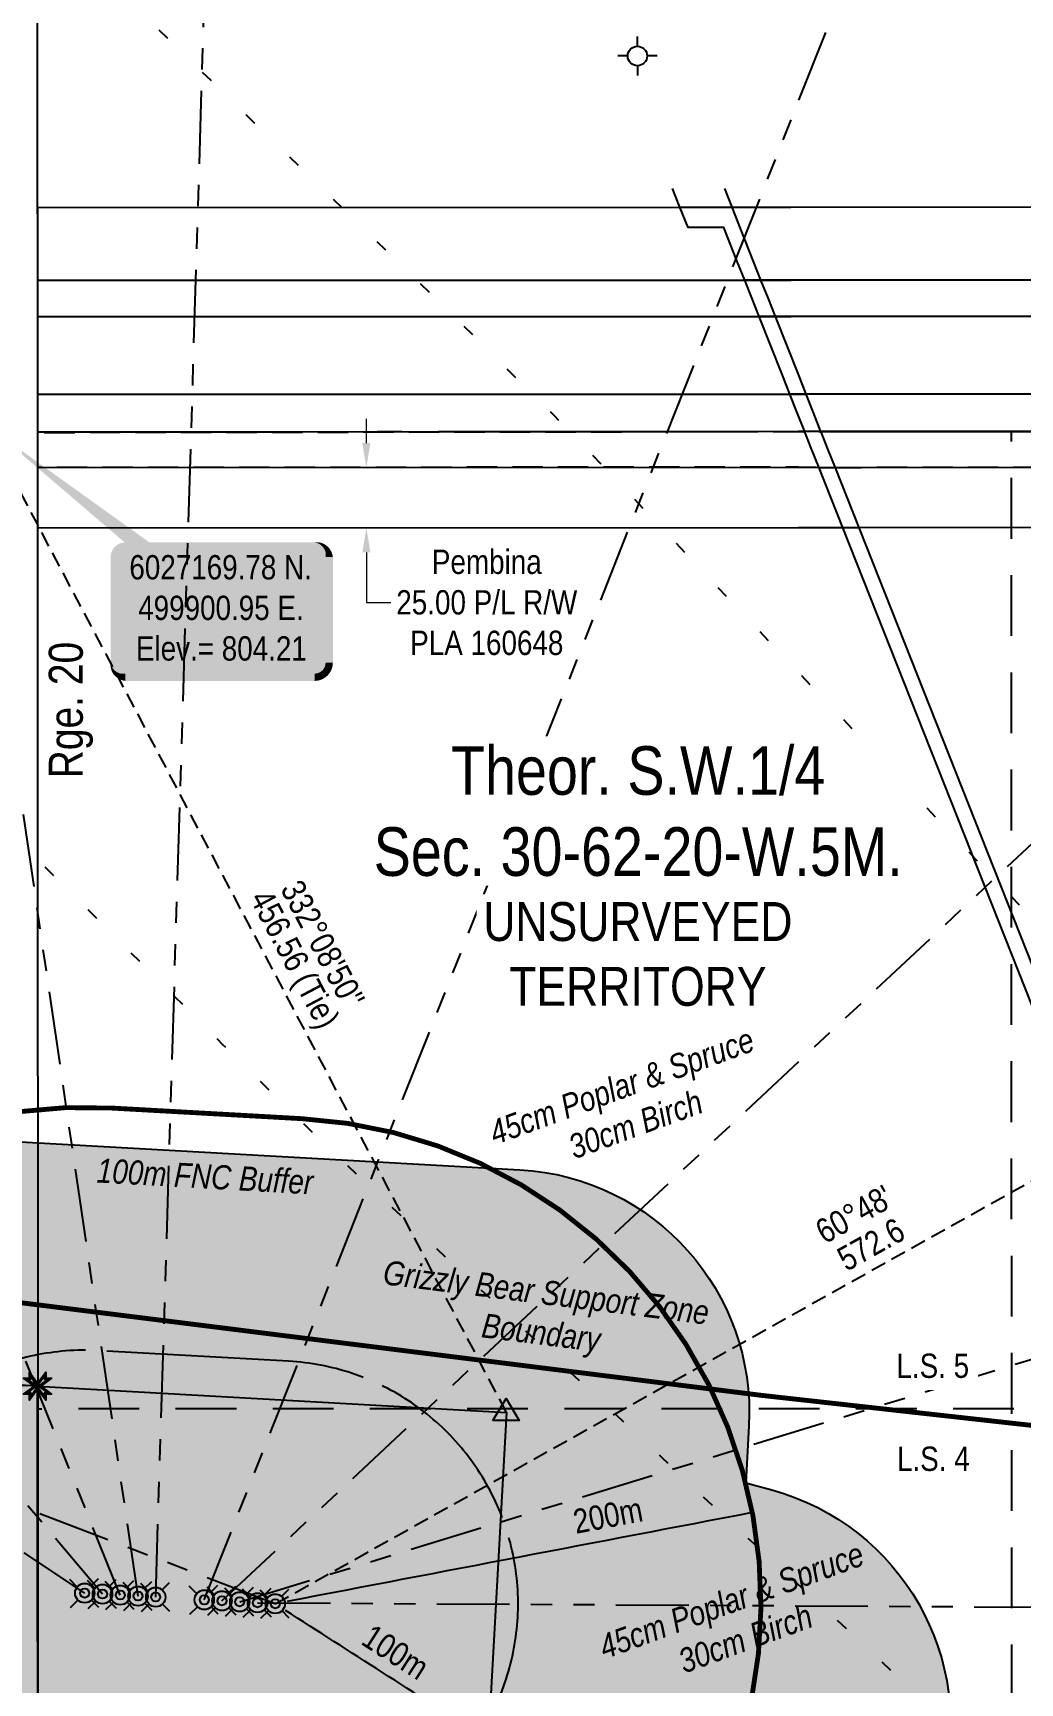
# Model space of a CAD drawing. Extents: x 498179 to 504650, y 6026245 to 6032974.
# Drawn here: x 499919 to 500325, y 6026655 to 6027334 of the extents above; entities that cross this region are included whole.
import ezdxf
from ezdxf.enums import TextEntityAlignment as Align

# ---------------------------------------------------------------- set-up
doc = ezdxf.new("R2010")
doc.units = 0
doc.header["$LTSCALE"] = 5
doc.header["$PDSIZE"] = 0.5
for name, pattern in [('DASHDOT2', [12.7, 6.35, -3.175, 0, -3.175]), ('foc-BUFFER', [16.75, 15, -1.75]), ('foc-DOT', [1, 0.2, -0.8]), ('foc-DRILLPATH', [14.75, 6, -1.75, 1.75, -1.75, 1.75, -1.75]), ('foc-FLOWLINE', [3.75, 2.5, -1.25]), ('foc-LSD', [8, 5, -3]), ('foc-QUARTERLINE', [33, 25, -3, 2, -3]), ('foc-TIELINE', [1.875, 1.25, -0.625]), ('foc-TRAV', [1.875, 1.25, -0.625])]:
    doc.linetypes.add(name, pattern=pattern)
doc.layers.get('Defpoints').update_dxf_attribs({"color": 9})
for name, color, linetype in [('AS-WILDLIFE', 131, 'DASHDOT2'), ('AUX-BUFFER', 7, 'foc-BUFFER'), ('C-SYMBOL', 7, 'Continuous'), ('D-TXT', 6, 'Continuous'), ('DETAIL-HZ-Existing', 8, 'foc-DOT'), ('DETAIL-T', 7, 'Continuous'), ('F-EZE', 190, 'foc-FLOWLINE'), ('F-RW', 190, 'Continuous'), ('F-WS-S', 8, 'Continuous'), ('L-BD', 7, 'Continuous'), ('L-MON', 1, 'Continuous'), ('L-SEC', 7, 'Continuous'), ('L-SECQ', 8, 'foc-QUARTERLINE'), ('L-SECTION-LSD', 7, 'foc-LSD'), ('L-TIE', 7, 'foc-TIELINE'), ('L-UNS-T', 3, 'Continuous'), ('P-BUFFER-H 30m', 51, 'Continuous'), ('P-BUFFER-T', 40, 'Continuous'), ('P-PDRILLPATH', 12, 'foc-DRILLPATH'), ('P-PROPOSED', 10, 'Continuous'), ('P-PROPOSED-H', 21, 'Continuous'), ('P-TRAV', 4, 'foc-TRAV'), ('P-WORKAREA-COUNTY', 104, 'Continuous'), ('P-WORKAREA-COUNTY-H', 71, 'Continuous'), ('T-BUSH-T', 110, 'Continuous')]:
    doc.layers.add(name, color=color, linetype=linetype)
doc.layers.add('F-AR-T', color=190, linetype='Continuous', lineweight=9)
doc.layers.add('F-RW-T', color=190, linetype='Continuous', lineweight=9)
doc.styles.add('100L', font='ARIALN.TTF', dxfattribs={"height": 11})
doc.styles.add('175L', font='ARIALN.TTF', dxfattribs={"height": 20})
doc.styles.add('240', font='ARIALN.TTF', dxfattribs={"height": 30})
doc.styles.add('80', font='ARIALN.TTF', dxfattribs={"height": 10})
doc.styles.add('80CG', font='ARIALN.TTF', dxfattribs={"height": 10})
doc.styles.add('80L', font='ARIALN.TTF', dxfattribs={"height": 10})
doc.styles.add('80LS', font='ARIALNI.TTF', dxfattribs={"height": 10})
doc.dimstyles.new('CG2011', dxfattribs={"dimscale": 5, "dimtxt": 9, "dimasz": 2, "dimexe": 0.2, "dimexo": 0.0625, "dimgap": 0.5, "dimtad": 0, "dimtih": 1, "dimtoh": 1, "dimzin": 0, "dimdsep": 46, "dimtxsty": '80CG', "dimcen": 0.1, "dimse1": 1, "dimse2": 1, "dimclrd": 256, "dimclrt": 256, "dimaunit": 1, "dimadec": 4, "dimazin": 0, "dimtfac": 0.06, "dimtofl": 0, "dimtmove": 0, "dimatfit": 1, "dimfxl": 0.2, "dimtolj": 1, "dimtzin": 0, "dimlwd": -1, "dimarcsym": 0})
doc.dimstyles.new('Compass 5 000', dxfattribs={"dimscale": 5, "dimtxt": 9, "dimasz": 2, "dimexe": 0.2, "dimexo": 0.0625, "dimgap": 0.5, "dimtad": 0, "dimtih": 1, "dimtoh": 1, "dimzin": 0, "dimdsep": 46, "dimtxsty": '80CG', "dimcen": 0.1, "dimse1": 1, "dimse2": 1, "dimclrd": 256, "dimclrt": 256, "dimaunit": 1, "dimadec": 4, "dimazin": 0, "dimtfac": 0.06, "dimtofl": 0, "dimtmove": 0, "dimatfit": 1, "dimfxl": 0.2, "dimtolj": 1, "dimtzin": 0, "dimlwd": -1, "dimarcsym": 0})

# ---------------------------------------------------------------- blocks, each defined once
blk = doc.blocks.new('TRIA')
blk.add_hatch(color=255).paths.add_polyline_path([(-0.0414550714867801, 1.521379340009161), (-1.474693147280959, -0.867350786313807), (1.391783004306489, -0.867350786313807)])
blk = doc.blocks.new('TRIAA')
blk.add_blockref('TRIA', (0, 0))
blk = doc.blocks.new('TRIB')
at = {"color": 1}
blk.add_lwpolyline([(-1.121455071486707, -0.6673507863138184), (-0.0414550714867801, 1.132649213686192), (1.038544928513147, -0.6673507863138184)], close=True, dxfattribs=at)
blk = doc.blocks.new('TRIBB')
blk.add_blockref('TRIB', (0, 0))
blk = doc.blocks.new('TRICC')
for name in ['TRIAA', 'TRIBB']:
    blk.add_blockref(name, (0, 0))
blk = doc.blocks.new('plspike')
blk.add_blockref('TRICC', (0, 0))
blk = doc.blocks.new('*D65')
at = {"layer": 'Defpoints', "color": 0, "transparency": 16777216}
for p in [(500135.1473608787, 6027155.159844684), (500056.4315757148, 6027130.13399744), (500135.1596354797, 6027130.172671503)]:
    blk.add_point(p, dxfattribs=at)
at = {"layer": 'F-RW-T', "transparency": 16777216}
for p, q in [((500056.4143887537, 6027165.121169415), (500056.4094763935, 6027175.121168208)), ((500056.4364880749, 6027120.133998646), (500056.4466111287, 6027099.526689214)), ((500056.4466111287, 6027099.526689214), (500066.4466111288, 6027099.526689213))]:
    blk.add_line(p, q, dxfattribs=at)
for points in [[(500058.0810552193, 6027165.121988142), (500054.7477222881, 6027165.120350689), (500056.4193011139, 6027155.121170621)], [(500058.1031545406, 6027120.134817373), (500054.7698216094, 6027120.13317992), (500056.4315757148, 6027130.13399744)]]:
    blk.add_solid(points, dxfattribs=at)
at = {"layer": 'F-RW-T', "transparency": 16777216, "insert": (500105.9861745661, 6027099.526689213), "char_height": 10, "attachment_point": 5, "style": '80CG'}
blk.add_mtext('\\A1;Pembina\\P25.00 P/L R/W\\PPLA 160648', dxfattribs=at)
blk = doc.blocks.new('*D69')
at = {"layer": 'Defpoints', "color": 0, "transparency": 16777216}
for p in [(499970.2891353237, 6026564.236959245), (500057.9738313022, 6026559.24826827), (500056.4238143679, 6026532.004094532)]:
    blk.add_point(p, dxfattribs=at)
at = {"layer": 'F-AR-T', "transparency": 16777216}
for p, q in [((499970.8571519644, 6026574.220814066), (499973.6997523684, 6026624.18433224)), ((499973.6997523684, 6026624.18433224), (499983.6997523684, 6026624.184332241)), ((499968.1711017487, 6026527.008930686), (499967.6030851081, 6026517.025075864))]:
    blk.add_line(p, q, dxfattribs=at)
for points in [[(499969.1931761608, 6026574.315483506), (499972.521127768, 6026574.126144625), (499970.2891353237, 6026564.236959245)], [(499966.5071259452, 6026527.103600126), (499969.8350775523, 6026526.914261245), (499968.7391183894, 6026536.992785507)]]:
    blk.add_solid(points, dxfattribs=at)
at = {"layer": 'F-AR-T', "transparency": 16777216, "insert": (500018.0005709213, 6026624.184332241), "char_height": 10, "attachment_point": 5, "style": '80CG'}
blk.add_mtext('\\A1;Procyon\\P27.43 A/R\\PLOC 122123', dxfattribs=at)
blk = doc.blocks.new('GABD')
for p, q in [((0, 0.8077887898252811), (0, 1.615577579648743)), ((-0.8077887898243716, 0), (-1.615577579648743, 0)), ((1.615577579648743, 0), (0.8077887898243716, 0)), ((0, -0.8077887898252811), (0, -1.615577579648743))]:
    blk.add_line(p, q)
blk.add_circle((0, 0), 0.8)
blk = doc.blocks.new('*U88')
h = blk.add_hatch(color=254)
edge = h.paths.add_edge_path()
edge.add_line((-38.99999999999998, -28.5), (38.99999999999998, -28.5))
edge.add_arc((38.99999999999999, -22.49999999999999), 6.000000000000007, 269.9999999999999, 359.9999999999999)
edge.add_line((44.99999999999999, -22.5), (44.99999999999999, 21))
edge.add_arc((38.99999999999999, 20.99999999999999), 6.000000000000007, 6.785183320455494e-14, 90.00000000000007)
edge.add_line((38.99999999999998, 27), (-38.99999999999998, 27))
edge.add_arc((-38.99999999999999, 20.99999999999999), 6.000000000000007, 89.99999999999993, 179.9999999999999)
edge.add_line((-44.99999999999999, 21), (-44.99999999999999, -22.5))
edge.add_arc((-38.99999999999999, -22.49999999999999), 6.000000000000007, 180, 270.0000000000001)
at = {"color": 1, "flags": 128}
blk.add_lwpolyline([(-91.94235400012477, 72.12476783564566, 0, 10, 0), (0, 0, 5, 5, 0)], format="xyseb", dxfattribs=at)
blk.add_lwpolyline([(-38.99999999999998, -28.5, 3, 3, 0), (38.99999999999998, -28.5, 3, 3, 0.4142135623730951), (44.99999999999999, -22.5, 3, 3, 0), (44.99999999999999, 21, 3, 0, 0.4142135623730951), (38.99999999999998, 27, 0, 0, 0), (-38.99999999999998, 27, 0, 0, 0.4142135623730951), (-44.99999999999999, 21, 0, 0, 0), (-44.99999999999999, -22.5, 0, 3, 0.4142135623730951)], format="xyseb", close=True, dxfattribs=at)
at = {"color": 1, "style": '80'}
blk.add_attdef('ENTER_TEXT_001', (-35.98567530695772, -4.996589358799454), '', height=10, dxfattribs=at)
blk = doc.blocks.new('TEMP')
h = blk.add_hatch(color=255)
h.dxf.hatch_style = 1
h.paths.add_polyline_path([(-5.274161e-10, 0.2514284397220763), (-0.6656854269836912, 1.152061669657268), (-0.6656854269836914, 0.6656854303339061), (-1.152061663105632, 0.6656854303339061), (-0.2514284404497629, 5.273253e-10), (-1.152061661774314, -0.665685419564579), (-0.6656854224511335, -0.6656854195645793), (-0.6656854224511335, -1.152061655686338), (-5.273251e-10, -0.2514284436956587), (0.6656854183820542, -1.152061663420681), (0.6656854183820542, -0.6656854208922597), (1.152061656810019, -0.6656854053035205), (0.2514284429676993, 5.273253e-10), (1.152061671303363, 0.6656854258011663), (0.6656854287749412, 0.6656854258011663), (0.6656854131859291, 1.15206166422904)])
h.paths.add_polyline_path([(0.5656854229146121, 0.8485281473411305), (0.5656854319800914, 0.5656854258011663), (0.8485281444547581, 0.5656854258011663), (0.0831890339399251, 0), (0.8485281399220186, -0.5656854150320215), (0.5656854183820542, -0.5656854240973189), (0.5656854183820542, -0.8485281365719859), (0, -0.08318903609469999), (-0.5656854224511337, -0.8485281320390644), (-0.5656854224511337, -0.5656854195645792), (-0.8485281349258001, -0.5656854195645794), (-0.0831890328488955, 0), (-0.8485281394583584, 0.5656854303339058), (-0.5656854269836913, 0.5656854303339061), (-0.5656854269836913, 0.8485281428085727), (0, 0.0831890306941206)], flags=16)
h = blk.add_hatch(color=1)
h.dxf.hatch_style = 1
h.paths.add_polyline_path([(0, 0.0831890306941205), (-0.5656854269836911, 0.8485281428085727), (-0.5656854269836912, 0.5656854303339061), (-0.8485281394583578, 0.5656854303339061), (-0.0831890328488953, -1e-16), (-0.8485281349258001, -0.5656854195645793), (-0.5656854224511337, -0.5656854195645793), (-0.5656854224511337, -0.848528132039064), (0, -0.08318903609469999), (0.5656854183820542, -0.8485281365719856), (0.5656854183820542, -0.5656854240973191), (0.8485281399220184, -0.5656854150320213), (0.0831890339399251, -1e-16), (0.8485281444547581, 0.5656854258011663), (0.5656854319800914, 0.5656854258011663), (0.5656854229146121, 0.8485281473411308)])
at = {"color": 1}
for p, q in [((-0.0831890328488953, 0), (0.0831890339399252, 0)), ((0, 0.0831890306941205), (0, -0.08318903609469999))]:
    blk.add_line(p, q, dxfattribs=at)
at = {"color": 255, "flags": 128}
blk.add_lwpolyline([(-0.251428440449763, 5.27325e-10), (-1.152061663105632, 0.6656854303339061), (-0.6656854269836914, 0.6656854303339061), (-0.6656854269836914, 1.152061669657268), (-5.274159999999999e-10, 0.2514284397220763), (0.6656854131859291, 1.15206166422904), (0.6656854287749412, 0.6656854258011663), (1.152061671303363, 0.6656854258011663), (0.2514284429676991, 5.27325e-10), (1.152061656810019, -0.6656854053035204), (0.6656854183820542, -0.6656854208922596), (0.6656854183820542, -1.152061663420681), (-5.27325e-10, -0.2514284436956586), (-0.6656854224511335, -1.152061655686338), (-0.6656854224511335, -0.6656854195645793), (-1.152061661774314, -0.6656854195645793)], close=True, dxfattribs=at)
at = {"color": 1, "flags": 128}
blk.add_lwpolyline([(-0.0831890328488953, 0), (-0.8485281394583578, 0.5656854303339061), (-0.5656854269836913, 0.5656854303339061), (-0.5656854269836913, 0.8485281428085727), (0, 0.0831890306941205), (0.5656854229146121, 0.8485281473411305), (0.5656854319800914, 0.5656854258011663), (0.8485281444547581, 0.5656854258011663), (0.0831890339399252, 0), (0.8485281399220184, -0.5656854150320214), (0.5656854183820542, -0.5656854240973189), (0.5656854183820542, -0.8485281365719856), (0, -0.08318903609469999), (-0.5656854224511335, -0.848528132039064), (-0.5656854224511335, -0.5656854195645792), (-0.8485281349258001, -0.5656854195645792)], close=True, dxfattribs=at)
blk = doc.blocks.new('WC')
at = {"layer": 'L-MON'}
h = blk.add_hatch(color=255, dxfattribs=at)
h.dxf.hatch_style = 1
edge = h.paths.add_edge_path()
edge.add_arc((1e-16, -3.47e-14), 0.9, 0, 360)
at = {"layer": 'L-MON', "color": 240, "flags": 128}
for points in [[(-0.6221317521915455, 0.5029434191984639), (-1.231742929986921, 1.120400313844549)], [(0.5200624085104745, 0.6078939802747209), (1.126191209577769, 1.206321004927269)], [(-1.178786742863962, -1.184577638598091), (-0.5588098224687501, -0.5724784557627332)], [(1.15915571353878, -1.184577638598091), (0.5567817565693919, -0.5744511080601575)]]:
    blk.add_lwpolyline(points, dxfattribs=at)
at = {"layer": 'L-MON', "color": 240}
for radius in [0.8, 0.3730220647719884]:
    blk.add_circle((1e-16, -3.47e-14), radius, dxfattribs=at)

msp = doc.modelspace()

# ---------------------------------------------------------------- hatches: boundary and pattern name
at = {"layer": 'P-BUFFER-H 30m'}
h = msp.add_hatch(color=256, dxfattribs=at)
h.dxf.hatch_style = 1
edge = h.paths.add_edge_path()
edge.add_line((500212.5608724068, 6026737.351633638), (500223.3037678244, 6026734.413624844))
edge.add_arc((500196.9382626591, 6026638.007560627), 99.94633100035736, -15.295460538249415, 74.70453946071763, ccw=False)
edge.add_line((500293.3443268763, 6026611.642055463), (500267.5588628262, 6026517.35692466))
edge.add_arc((500171.1527986091, 6026543.722429823), 99.9463310000498, 254.70453946168328, 344.70453946174183, ccw=False)
edge.add_line((500144.7872934454, 6026447.316365606), (500112.7462786423, 6026456.079066869))
edge.add_line((500112.7462786423, 6026456.079066869), (500096.8297106542, 6026456.971571152))
edge.add_line((500096.8297106542, 6026456.971571152), (499837.3870142811, 6026471.439717744))
edge.add_arc((499842.9519999998, 6026571.230999999), 99.94633099912883, 176.8161570979199, 266.8081351912604, ccw=False)
edge.add_line((499743.1599395756, 6026576.782014017), (499754.8169395778, 6026786.343014018))
edge.add_arc((499854.6090000013, 6026780.792000001), 99.94633099916351, 86.81151094927668, 176.8161570989656, ccw=False)
edge.add_line((499860.1681061985, 6026880.583609962), (500119.6321061985, 6026866.129609961))
edge.add_arc((500114.0730000013, 6026766.338), 99.94633099940184, -3.1852507647082007, 86.81151094924343, ccw=False)
edge.add_line((500213.8649239966, 6026760.78453391), (500212.5608724065, 6026737.351633638))
at = {"layer": 'P-PROPOSED-H'}
h = msp.add_hatch(color=256, dxfattribs=at)
h.dxf.hatch_style = 1
h.paths.add_polyline_path([(499921.1289463352, 6026777.132153144), (500114.1389737252, 6026766.329557858), (500102.4101293184, 6026556.77023248), (499921.1694980772, 6026566.914105391)])
at = {"layer": 'P-WORKAREA-COUNTY-H'}
h = msp.add_hatch(color=256, dxfattribs=at)
h.dxf.hatch_style = 1
h.paths.add_polyline_path([(499921.1289463352, 6026777.132153144), (499901.0225255231, 6026778.257491187), (499901.0630772371, 6026568.039443437), (499921.1694980764, 6026566.914105392)])

# ---------------------------------------------------------------- linework, layer by layer
at = {"layer": 'AS-WILDLIFE', "const_width": 1.998941999999967, "flags": 128}
msp.add_lwpolyline([(500822.8809955556, 6026706.240338501), (500219.2011764993, 6026773.315879325), (499633.8172128827, 6026846.488866558), (499121.6062692378, 6027066.007825203), (498999.9441889882, 6027066.007806169)], dxfattribs=at)
at = {"layer": 'AUX-BUFFER', "color": 251, "linetype": 'foc-BUFFER', "const_width": 1.998926619999981, "flags": 128}
msp.add_lwpolyline([(500029.9755603327, 6026887.15928192), (499951.5929299702, 6026891.53203398, 1.000541562565846), (499929.3786570988, 6026492.364371736), (500007.729627755, 6026487.993371213, 1.00046220934177)], format="xyb", close=True, dxfattribs=at)
at = {"layer": 'AUX-BUFFER', "color": 251, "linetype": 'foc-BUFFER', "flags": 128}
msp.add_lwpolyline([(500024.4308544181, 6026787.366868287), (499946.0258544164, 6026791.740868288, 1.000541562585841), (499934.8917033089, 6026592.158536905), (500013.2967033088, 6026587.784536905, 1.000541562577934), (500024.430854418, 6026787.366868284)], format="xyb", dxfattribs=at)
at = {"layer": 'DETAIL-HZ-Existing', "ltscale": 5, "flags": 128}
for points in [[(501045.3506464674, 6026245.986734822), (501042.9631548773, 6026248.313664637), (500983.613821062, 6026306.033403657), (500963.8173839899, 6026325.26669854), (500943.8608607625, 6026344.679966303), (500923.7143028934, 6026364.343079085), (500903.9578450987, 6026383.626379093), (500884.1713535632, 6026402.919550636), (500864.5449564309, 6026422.002987673), (500825.1321442264, 6026460.379492573), (500805.2956535667, 6026479.722846049), (500785.4992336879, 6026498.896053341), (500725.7299019904, 6026556.805679857), (500706.0535272752, 6026575.859082773), (500686.1870111374, 6026595.122281848), (500666.8805275937, 6026614.685738181), (500647.8037467083, 6026634.869292538), (500628.8070324214, 6026654.88280969), (500609.5101636568, 6026675.22627498), (500590.7435494134, 6026695.13995226), (500571.7768367151, 6026714.993486228), (500552.6501324534, 6026735.006971722), (500514.6066305744, 6026775.194099521), (500495.5899853081, 6026795.127724827), (500476.513229846, 6026815.201175714), (500457.4465070615, 6026835.324778171), (500419.5031407807, 6026875.261914887), (500400.45640309, 6026895.345479438), (500381.2796247776, 6026915.578990641), (500343.3960715111, 6026955.826203563), (500324.4293565708, 6026975.859799874), (500305.1826100828, 6026995.993263857), (500267.2391728073, 6027036.010338635), (500248.2524742519, 6027056.05404341), (500229.1056833013, 6027076.177487248), (500191.2623413377, 6027116.124769218), (500171.8354665107, 6027136.618074282), (500153.2088831203, 6027156.311918969), (500133.7921028058, 6027176.335280756), (500094.6591625708, 6027215.072068973), (500074.83273136, 6027234.405368902), (500054.9162155972, 6027253.628599104), (500015.3534056189, 6027291.945250052), (499995.446870126, 6027311.378480604), (499975.5503724589, 6027330.711768498), (499955.683973033, 6027349.815041363), (499914.5015945347, 6027386.591192886), (499893.4653464067, 6027405.154109217), (499873.6090208442, 6027424.017513135), (499853.7326095089, 6027443.13080066), (499833.8161145963, 6027462.394054292), (499814.0396391207, 6027481.617444344), (499794.1530882614, 6027500.940732632), (499774.4566195152, 6027520.334086016), (499754.7601165303, 6027539.607466776), (499734.8536157495, 6027558.920778948), (499715.0071409763, 6027578.174201199), (499694.6108147856, 6027596.927263994), (499673.4848288822, 6027614.760062694), (499653.2188799894, 6027632.64329848), (499633.632210888, 6027652.236756959), (499594.5191420021, 6027691.093678984), (499575.0025674945, 6027710.627076874), (499555.9357528728, 6027730.79073613), (499536.0892812582, 6027750.024021276), (499515.7931092015, 6027768.507161406), (499495.8065086876, 6027788.030490091), (499476.5698922583, 6027807.744088896), (499437.8167151919, 6027846.821071545), (499418.3300777933, 6027866.654560773), (499380.2265785031, 6027906.601733485), (499371.853597244, 6027915.418964774)], [(500670.9348292135, 6026245.877199983), (500662.3683850836, 6026254.856625547), (500624.6049665964, 6026295.063881209), (500606.6185089581, 6026314.097795752), (500586.5215408274, 6026335.110961769), (500567.304779865, 6026355.26444936), (500549.2183915995, 6026374.328287162), (500529.2613172886, 6026395.351514732), (500511.2649447531, 6026414.295456214), (500490.707710546, 6026435.818489104), (500471.8011534338, 6026455.572072806), (500434.7479843555, 6026494.73951434), (500414.7909036416, 6026515.962858847), (500395.9642173126, 6026535.896351348), (500357.5609908925, 6026575.283280479), (500337.9344377216, 6026594.8967226), (500319.7083107882, 6026613.140530651), (500298.9113439452, 6026633.933497023), (500279.2947771677, 6026653.506802763), (500260.7888775524, 6026671.120609751), (500239.6124312641, 6026690.493382371), (500219.4562556729, 6026708.99641149), (500199.6301340957, 6026727.359680769), (500178.1233138855, 6026747.642449829), (500159.3873980123, 6026765.216047612), (500118.6848668349, 6026802.812280777), (500098.3485594255, 6026821.645305376), (500077.1319988628, 6026841.258170109), (500057.0957816909, 6026859.821337409), (500037.1694660329, 6026878.704599808), (500016.812853681, 6026898.477644645), (499997.3764197995, 6026917.581059529), (499977.7398260135, 6026937.164456215), (499959.0535175143, 6026955.888274601), (499938.6866855987, 6026976.301347582), (499919.0700743024, 6026995.834815728), (499899.3535024057, 6027015.368148202), (499880.7573675282, 6027033.711862094), (499861.1408521142, 6027052.985324986), (499840.2939343731, 6027073.528257869), (499801.8012324132, 6027111.265333589), (499782.0547387595, 6027130.548712443), (499742.8516710434, 6027169.465537066), (499722.1646590856, 6027190.36862024), (499702.8179935773, 6027209.95218577), (499684.8518928862, 6027228.146115065), (499663.8747943697, 6027249.219055745), (499645.468598929, 6027267.65284394), (499605.7951505583, 6027307.749547239), (499586.1584213531, 6027327.562957504), (499566.7119331965, 6027346.936370473), (499528.0589922207, 6027385.243357146), (499507.952290121, 6027405.276685351), (499488.3357147972, 6027424.76005087), (499469.3994184141, 6027443.623771668), (499429.6759107322, 6027483.580374939), (499410.0792993643, 6027503.153869025), (499391.2030327056, 6027521.827528786), (499371.3764570426, 6027541.410900732), (499351.109620715, 6027561.654017368), (499312.9166742302, 6027600.051227273), (499292.6398523476, 6027620.384510726), (499273.1232827599, 6027639.867899998), (499224.0669886337, 6027688.241423654), (499216.9446884923, 6027695.249063098)]]:
    msp.add_lwpolyline(points, dxfattribs=at)
at = {"layer": 'F-EZE', "flags": 128}
msp.add_lwpolyline([(500822.7266732829, 6027155.635268684), (500723.8391622687, 6027155.482338678), (500722.8575116073, 6027155.709032118), (500249.3033374558, 6027154.971078021), (500242.7418756784, 6027154.962119612), (500234.2676239522, 6027155.208539651), (499921.1718325372, 6027155.054724592), (499921.1699793418, 6027169.509394784), (500234.2552192083, 6027169.889431347), (500235.112411622, 6027169.889717923), (500236.8081731534, 6027169.890284848), (500243.3706002095, 6027169.892478795), (500722.7753854222, 6027170.052753034), (500723.96175464, 6027170.053149659), (500822.7217108408, 6027170.086167011)], dxfattribs=at)
at = {"layer": 'F-RW'}
for points in [[(500386.035658221, 6026793.409181897), (500252.6187906703, 6027129.996898259), (500242.7418756784, 6027154.962119612), (500239.5220946265, 6027163.038541371), (500237.5491499763, 6027168.014498722), (500236.9018201343, 6027169.652738517), (500236.6906962652, 6027170.188278472), (500233.5874460117, 6027178.018449306), (500230.7476565116, 6027185.186001454), (500227.6497994281, 6027193.004769284), (500218.0673245226, 6027217.176040608), (500215.0244076155, 6027224.852726868), (500212.1227133289, 6027232.175289732), (500209.0802835125, 6027239.851980134), (500203.5508383947, 6027253.801772162), (500188.8032249742, 6027253.79473569), (500185.4856127287, 6027262.164785052), (500182.4518877427, 6027269.818449083)], [(500203.7626959005, 6027269.825573696), (500206.7936898896, 6027262.178606877), (500210.2730513405, 6027253.399412262), (500215.6407479626, 6027239.855886964), (500218.6835975299, 6027232.179301004), (500221.5844848098, 6027224.856542095), (500224.6274126793, 6027217.18066075), (500234.2086958025, 6027193.012304979), (500237.3094840274, 6027185.189238954), (500240.1475900295, 6027178.02809497), (500243.2526036456, 6027170.192124892), (500243.4637283143, 6027169.65598484), (500244.1118777212, 6027168.023549818), (500246.0843623503, 6027163.047495242), (500249.3033374558, 6027154.971078021), (500259.1811057954, 6027130.005170384), (500391.5391563053, 6026796.081598535)], [(500822.700230546, 6027232.637969115), (500723.716795336, 6027232.468162704), (500722.8354007641, 6027232.467222852), (500231.2022755681, 6027232.187821597), (500218.6835975299, 6027232.179301004), (500212.1227133289, 6027232.175289732), (499921.161362432, 6027231.994436438), (499921.1572663398, 6027262.000198985), (500185.4856127287, 6027262.164785052), (500206.7936898896, 6027262.178606877), (500231.1844677307, 6027262.193483164), (500722.8268650815, 6027262.473785094), (500723.6826777244, 6027262.473920365), (500822.6899266932, 6027262.643348598)], [(500822.7053883526, 6027217.61814805), (500723.7233141083, 6027217.465733007), (500722.8398728566, 6027217.464792838), (500231.2110335726, 6027217.185191435), (500224.6274126793, 6027217.18066075), (500218.0673245226, 6027217.176040608), (499921.1632645124, 6027216.991405574), (499921.161362432, 6027231.994436438), (500212.1227133289, 6027232.175289732), (500218.6835975299, 6027232.179301004), (500231.2022755681, 6027232.187821597), (500722.8354007641, 6027232.467222852), (500723.716795336, 6027232.468162704), (500822.700230546, 6027232.637969115)], [(500822.716376942, 6027185.618778203), (500723.7418058636, 6027185.466468713), (500722.8490737233, 6027185.465627146), (500237.3094840274, 6027185.189238954), (500231.2294096172, 6027185.186025768), (500230.7476565116, 6027185.186001454), (499921.1677360996, 6027185.049576531), (499921.1632645124, 6027216.991405574), (500218.0673245226, 6027217.176040608), (500224.6274126793, 6027217.18066075), (500231.2110335726, 6027217.185191435), (500722.8398728566, 6027217.464792838), (500723.7233141083, 6027217.465733007), (500822.7053883526, 6027217.61814805)], [(500822.7217108408, 6027170.086167011), (500723.96175464, 6027170.053149659), (500722.7753854222, 6027170.052753034), (500243.3706002095, 6027169.892478795), (500236.8081731534, 6027169.890284848), (500235.112411622, 6027169.889717923), (500234.2552192083, 6027169.889431347), (499921.1699793418, 6027169.509394784), (499921.1677360996, 6027185.049576531), (500230.7476565116, 6027185.186001454), (500231.2294096172, 6027185.186025768), (500237.3094840274, 6027185.189238954), (500722.8490737233, 6027185.465627146), (500723.7418058636, 6027185.466468713), (500822.716376942, 6027185.618778203)], [(500822.7352529406, 6027130.650829409), (500723.8279900699, 6027130.498068391), (500722.8652899785, 6027130.497215757), (500259.13589833, 6027130.176780286), (500252.5722976539, 6027130.188621294), (500234.2965824218, 6027130.221371147), (499921.175139372, 6027130.067554598), (499921.1718325372, 6027155.054724592), (500234.2676239522, 6027155.208539651), (500242.7418690573, 6027155.086901358), (500249.3033308081, 6027155.093057939), (500722.8579787647, 6027155.709032193), (500723.8299359052, 6027155.482337213), (500822.726673278, 6027155.635277616)]]:
    msp.add_lwpolyline(points, dxfattribs=at)
at = {"layer": 'L-SEC'}
for p, q in [((499920.8189180638, 6027973.586985513), (499921.0532025534, 6027169.783860355)), ((499921.0532025534, 6027169.783860355), (499921.2083238661, 6026365.643285906))]:
    msp.add_line(p, q, dxfattribs=at)
at = {"layer": 'L-SECQ', "flags": 128}
msp.add_lwpolyline([(499921.0532023872, 6027169.78472189), (500722.7753854222, 6027170.052753034)], dxfattribs=at)
at = {"layer": 'L-SECTION-LSD', "flags": 128}
for points in [[(500322.1299233015, 6026365.784514691), (500321.9142939067, 6027169.918737462)], [(500722.9134540795, 6026767.989248255), (499921.1307632097, 6026767.713573099)]]:
    msp.add_lwpolyline(points, dxfattribs=at)
at = {"layer": 'L-TIE', "flags": 128}
for points in [[(500114.1389737252, 6026766.329557858), (499900.9470000021, 6027169.778)], [(500018.9178073985, 6026687.572688491), (500518.503, 6026966.767000001)]]:
    msp.add_lwpolyline(points, dxfattribs=at)
at = {"layer": 'P-BUFFER-H 30m', "flags": 128}
msp.add_lwpolyline([(500212.5608724068, 6026737.351633638), (500223.3037678244, 6026734.413624844, -0.4142135623682421), (500293.3443268763, 6026611.642055463), (500267.5588628262, 6026517.35692466, -0.4142135623725459), (500144.7872934454, 6026447.316365606), (500112.7462786423, 6026456.079066869), (500096.8297106542, 6026456.971571152), (499837.3870142811, 6026471.439717744, -0.414172555371662), (499743.1599395756, 6026576.782014017), (499754.8169395778, 6026786.343014018, -0.4142373134629334), (499860.1681061985, 6026880.583609962), (500119.6321061985, 6026866.129609961, -0.4141970085094371), (500213.8649239966, 6026760.78453391), (500212.5608724065, 6026737.351633638)], format="xyb", dxfattribs=at)
at = {"layer": 'P-PDRILLPATH', "flags": 128}
for points in [[(499947.8273010176, 6026691.551559326), (499083.590101041, 6027713.522106428), (499105.679723429, 6032742.550116961)], [(499955.1319403601, 6026691.142725321), (499400.9828027852, 6028063.409540052), (499435.8568012085, 6032742.706446853)], [(499962.4365797018, 6026690.733891317), (499715.8197515451, 6028373.31783409), (499750.6877381179, 6032742.873307211)], [(499969.7412190436, 6026690.325057312), (500005.8024212717, 6027873.68562077), (500060.6443434711, 6032573.15454238)], [(499940.5226616758, 6026691.960393328), (498763.7028632894, 6027473.575048451), (498790.7196857352, 6032327.609869342)], [(499989.6992500314, 6026689.20802451), (500340.7099867598, 6027574.023846392), (500375.4888075231, 6032178.594520721)], [(500018.9178073985, 6026687.572688491), (498443.8286423123, 6027288.598477156), (498475.7670297241, 6031938.078643395)], [(499997.0038893732, 6026688.799190505), (500655.6195488749, 6027304.335390924), (500690.3344587456, 6031784.838403529)], [(500004.3085287149, 6026688.390356501), (500974.915803985, 6026985.681755924), (501020.9980226884, 6031395.285584682)], [(500011.6131680567, 6026687.981522496), (501289.8822967422, 6026680.956377669), (501335.9316750966, 6031135.651791996)]]:
    msp.add_lwpolyline(points, dxfattribs=at)
at = {"layer": 'P-PROPOSED', "flags": 128}
msp.add_lwpolyline([(499921.1289463352, 6026777.132153144), (500114.1389737252, 6026766.329557858), (500102.4101293184, 6026556.77023248), (499921.1694980757, 6026566.914105392), (499921.1289463352, 6026777.132153144)], dxfattribs=at)
at = {"layer": 'P-TRAV', "flags": 128}
msp.add_lwpolyline([(499901.0225255231, 6026778.257491187), (499921.1289463352, 6026777.132153144)], dxfattribs=at)
at = {"layer": 'P-WORKAREA-COUNTY'}
msp.add_lwpolyline([(499921.1289463352, 6026777.132153144), (499901.0225255231, 6026778.257491187), (499901.0630772371, 6026568.039443437), (499921.1694980764, 6026566.914105392), (499921.1289463352, 6026777.132153144)], dxfattribs=at)

# ---------------------------------------------------------------- block references
at = {"layer": 'DETAIL-T'}
ref = msp.add_blockref('*U88', (499996.1529366989, 6027097.259934063), dxfattribs=dict(at, xscale=0.99946331, yscale=0.99946331, zscale=0.99946331))
ref.add_attrib('ENTER_TEXT_001', '6027169.78 N.', (499958.8775912185, 6027109.026012479), dxfattribs={"layer": '0', "color": 1, "height": 9.994633099999922, "style": '80'})
ref.add_attrib('ENTER_TEXT_002', '499900.95 E.', (499962.5147922818, 6027092.327384917), dxfattribs={"layer": '0', "color": 1, "height": 9.994633099999922, "style": '80'})
ref.add_attrib('ENTER_TEXT_003', 'Elev.= 804.21', (499961.5841869488, 6027075.628757355), dxfattribs={"layer": '0', "color": 1, "height": 9.994633099999922, "style": '80'})
at = {"layer": 'F-WS-S', "xscale": 4.997316549999961, "yscale": 4.997316549999961, "zscale": 4.999999999999956}
msp.add_blockref('GABD', (500167.9843292828, 6027324.370519416), dxfattribs=at)
at = {"layer": 'L-MON'}
for name, p, xscale, yscale, zscale in [('TEMP', (499921.1289463352, 6026777.132153144), 4.997316549999973, 4.997316549999973, 4.997316549999973), ('plspike', (500114.1389737252, 6026766.329557858), 4.997316549999957, 4.997316549999957, 4.999999999999934), ('WC', (499940.5226616758, 6026691.960393328), 4.997316549999973, 4.997316549999973, 4.997316549999973), ('WC', (499947.8273010176, 6026691.551559326), 4.997316549999973, 4.997316549999973, 4.997316549999973), ('WC', (499955.1319403601, 6026691.142725321), 4.997316549999973, 4.997316549999973, 4.997316549999973), ('WC', (499962.4365797018, 6026690.733891317), 4.997316549999973, 4.997316549999973, 4.997316549999973), ('WC', (499969.7412190436, 6026690.325057312), 4.997316549999973, 4.997316549999973, 4.997316549999973), ('WC', (499989.6992500314, 6026689.20802451), 4.997316549999973, 4.997316549999973, 4.997316549999973), ('WC', (499997.0038893732, 6026688.799190505), 4.997316549999973, 4.997316549999973, 4.997316549999973), ('WC', (500004.3085287149, 6026688.390356501), 4.997316549999973, 4.997316549999973, 4.997316549999973), ('WC', (500011.6131680567, 6026687.981522496), 4.997316549999973, 4.997316549999973, 4.997316549999973), ('WC', (500018.9178073985, 6026687.572688491), 4.997316549999973, 4.997316549999973, 4.997316549999973)]:
    msp.add_blockref(name, p, dxfattribs=dict(at, xscale=xscale, yscale=yscale, zscale=zscale))

# ---------------------------------------------------------------- texts
at = {"layer": 'AS-WILDLIFE', "insert": (500129.2393211199, 6026805.93595923), "char_height": 9.989345939089983, "attachment_point": 5, "rotation": 352.8749844465819, "style": '240', "bg_fill": 1, "box_fill_scale": 1.2, "bg_fill_color": 51, "bg_fill_transparency": 0}
msp.add_mtext_dynamic_manual_height_columns('{\\fArial Narrow|b0|i1|c0|p34;Grizzly Bear Support Zone Boundary}', width=134.6620248865601, gutter_width=44.95171086162685, heights=[0], dxfattribs=at)
at = {"layer": 'AUX-BUFFER', "style": '80CG'}
for s, rotation, p in [('200m', 10.81409138019132, (500155.8209866683, 6026723.924042357)), ('100m', 327.4116266407911, (500068.4576359592, 6026667.735482856))]:
    msp.add_text(s, height=9.994633099999897, rotation=rotation, dxfattribs=at).set_placement(p, align=Align.MIDDLE_CENTER)
at = {"layer": 'D-TXT', "color": 3, "insert": (499925.7136797074, 6027027.188886795), "char_height": 13.99999999999977, "attachment_point": 1, "rotation": 90.00757927584702, "style": '80L'}
msp.add_mtext_dynamic_manual_height_columns('Rge. 20', width=55.48903972822912, gutter_width=47.47414195281018, heights=[0], dxfattribs=at)
at = {"layer": 'L-BD', "style": '80L'}
for s, height, rotation, p in [("332°08'50''", 9.994633099999946, 297.8531000000021, (500038.5189878225, 6026958.94811314)), ('456.56 (Tie)', 9.994633099999946, 297.8531000000021, (500025.9266311554, 6026952.294005474)), ("60°48'", 9.994633099999989, 29.19869999998967, (500257.1304108372, 6026847.890871594)), ('572.6', 9.994633099999989, 29.19869999998967, (500264.0784065544, 6026835.458255185))]:
    msp.add_text(s, height=height, rotation=rotation, dxfattribs=at).set_placement(p, align=Align.MIDDLE)
at = {"layer": 'P-BUFFER-T', "insert": (499945.8339151599, 6026870.907420885), "char_height": 9.99999999999994, "attachment_point": 1, "rotation": 356.8115109506136, "style": '80L', "bg_fill": 1, "box_fill_scale": 1.2, "bg_fill_color": 51, "bg_fill_transparency": 0}
msp.add_mtext_dynamic_manual_height_columns('{\\fArial Narrow|b0|i1|c0|p34;100m FNC Buffer}', width=90.1259657397371, gutter_width=49.94634540180767, heights=[0], dxfattribs=at)
at = {"layer": 'T-BUSH-T', "insert": (500159.7733387811, 6026905.247992871), "char_height": 9.9946330999999, "width": 114.3701000752689, "attachment_point": 2, "rotation": 20.000000000000007, "style": '80LS'}
msp.add_mtext('45cm Poplar & Spruce\\P30cm Birch', dxfattribs=at)
at = {"layer": 'T-BUSH-T', "char_height": 9.9946330999999, "attachment_point": 1, "rotation": 20.000000000000007, "style": '80LS', "bg_fill": 1, "bg_fill_color": 51, "bg_fill_transparency": 0}
for s, insert, width, box_fill_scale in [('45cm Poplar & Spruce', (500151.118104328, 6026674.097610084), 114.3701000752689, 1.15), ('30cm Birch', (500183.7941976686, 6026668.220427153), 57.08162671967607, 1.25)]:
    msp.add_mtext(s, dxfattribs=dict(at, insert=insert, width=width, box_fill_scale=box_fill_scale))

# ---------------------------------------------------------------- dimensions: what is measured, and where the dimension line sits
at = {"layer": 'F-AR-T'}
dim = msp.add_linear_dim(base=(499970.2891353237, 6026564.236959245), p1=(500056.4238143679, 6026532.004094533), p2=(500057.9738313023, 6026559.248268271), angle=86.74375176746281, text='Procyon\\P27.43 A/R\\PLOC 122123', dimstyle='Compass 5 000', dxfattribs=at)
dim.commit()
dim.dimension.update_dxf_attribs({"geometry": '*D69', "text_midpoint": (500018.0005709213, 6026624.184332241), "dimtype": 161})
at = {"layer": 'F-RW-T'}
dim = msp.add_linear_dim(base=(500056.4315757148, 6027130.13399744), p1=(500135.1473608787, 6027155.159844684), p2=(500135.1596354796, 6027130.172671502), angle=270.02814575165934, text='Pembina\\P25.00 P/L R/W\\PPLA 160648', dimstyle='Compass 5 000', dxfattribs=at)
dim.commit()
dim.dimension.update_dxf_attribs({"geometry": '*D65', "text_midpoint": (500105.9861745661, 6027099.526689213), "dimtype": 161})

# ---------------------------------------------------------------- leaders
at = {"layer": 'AUX-BUFFER', "linetype": 'Continuous', "path_type": 1}
for points in [[(500215.2087704401, 6026725.092670601), (500023.7745448684, 6026688.525841942)], [(500103.0747302906, 6026633.744626604), (500023.0743264341, 6026684.884148798)]]:
    msp.add_leader(points, dimstyle='CG2011', override={"dimasz": 2, "dimgap": 0.5, "dimtad": 0}, dxfattribs=at)

# ---------------------------------------------------------------- next in the draw order: texts
at = {"layer": 'C-SYMBOL', "color": 3, "insert": (500168.2986892766, 6027040.398484825), "char_height": 19.99999999999968, "width": 215.9844474761231, "attachment_point": 2, "style": '175L', "bg_fill": 3, "box_fill_scale": 1.2, "bg_fill_color": 256, "bg_fill_transparency": 0}
msp.add_mtext('Theor. S.W.1/4\\PSec. 30-62-20-W.5M.', dxfattribs=at)
at = {"layer": 'L-SECTION-LSD', "char_height": 9.99463309999989, "attachment_point": 1, "style": '100L', "bg_fill": 3, "box_fill_scale": 1.5, "bg_fill_color": 256, "bg_fill_transparency": 0}
for s, width, insert in [('\\pi1.7413;L.S. 5', 30.3685190350349, (500272.838305518, 6026790.51291297)), ('\\pi1.9686;L.S. 4', 30.50712276859564, (500272.838305518, 6026752.248748459))]:
    msp.add_mtext_dynamic_manual_height_columns(s, width=width, gutter_width=54.94097994198835, heights=[0], dxfattribs=dict(at, insert=insert))
at = {"layer": 'L-UNS-T', "color": 3, "insert": (500168.1664232989, 6026954.818298202), "char_height": 15.9999999999997, "attachment_point": 5, "style": '80L', "bg_fill": 3, "box_fill_scale": 1.2, "bg_fill_color": 256, "bg_fill_transparency": 0}
msp.add_mtext_dynamic_manual_height_columns('UNSURVEYED TERRITORY', width=126.344934594646, gutter_width=47.47414195281018, heights=[0], dxfattribs=at)

doc.saveas('drawing.dxf')
